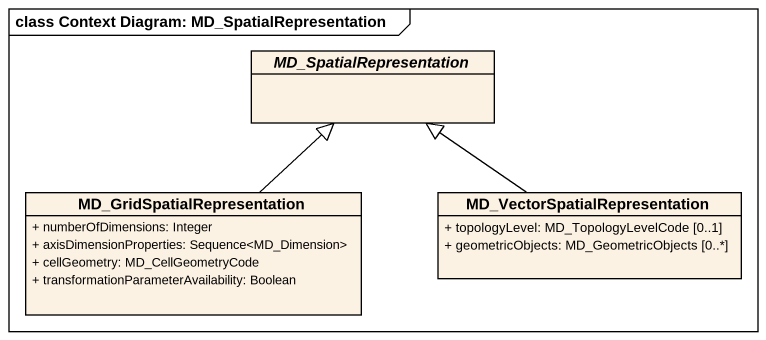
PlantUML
@startuml
mainframe class Context Diagram: MD_SpatialRepresentation
hide circle
hide empty members
skinparam classAttributeIconSize 0
abstract class MD_SpatialRepresentation
class MD_GridSpatialRepresentation {
  + numberOfDimensions: Integer
  + axisDimensionProperties: Sequence<MD_Dimension>
  + cellGeometry: MD_CellGeometryCode
  + transformationParameterAvailability: Boolean
}
class "MD_VectorSpatialRepresentation" as MD_VectorSpatialRepresentati {
  + topologyLevel: MD_TopologyLevelCode [0..1]
  + geometricObjects: MD_GeometricObjects [0..*]
}
MD_GridSpatialRepresentation -up-|> MD_SpatialRepresentation
MD_VectorSpatialRepresentati -up-|> MD_SpatialRepresentation
@enduml
